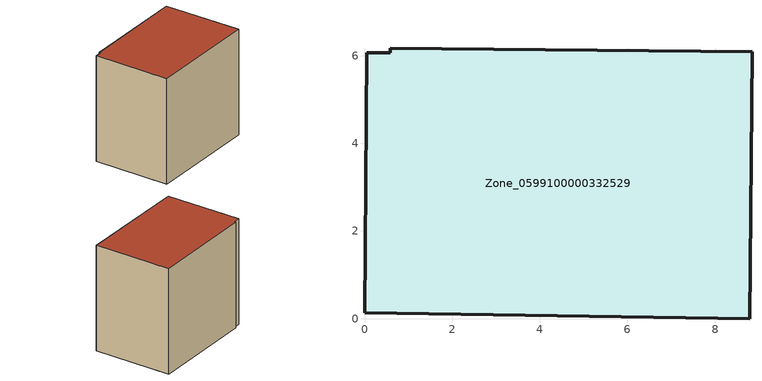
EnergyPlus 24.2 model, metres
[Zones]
Zone_0599100000332529
 floor ground (C_G): 0.59,6.17 8.84,6.09 8.79,0 0,0.14 0.05,6.07 0.58,6.07 z0
 wall outside (C_F): 8.79,0 8.84,6.09 0.59,6.17 0.58,6.07 0.05,6.07 0,0.14 8.79,0 z0:8.3
 roof outside (C_R): 8.84,6.09 0.59,6.17 0.58,6.07 0.05,6.07 0,0.14 8.79,0 z8.3
[BUILDING]
Pand.0599100000332529: North Axis=0; Terrain=City; Loads Convergence Tolerance Value=0.04; Temperature Convergence Tolerance Value=0.4; Solar Distribution=FullExterior; Maximum Number of Warmup Days=25; Minimum Number of Warmup Days=1
[Site:Location]
Rotterdam.The.Hague.AP_ZH_NLD Design_Conditions: Latitude=51.96; Longitude=4.45; Time Zone=1; Elevation=-4.5
[SITE:GROUNDTEMPERATURE:BUILDINGSURFACE]
18, 18, 18, 18, 18, 18, 18, 18, 18, 18, 18, 18
[MATERIAL] Thermal Absorptance=0.9; Solar Absorptance=0.7; Visible Absorptance=0.7
Name | Roughness | Thickness | Conductivity | Density | Specific Heat
G.TC.1975-1991 | MediumSmooth | 0.15 | 0.288461 | 540 | 1210
F.TC.1975-1991 | Rough | 0.3 | 0.230769 | 1920 | 840
R.TC.1975-1991 | MediumRough | 0.2 | 0.153846 | 1500 | 1000
[CONSTRUCTION]
C_G: G.TC.1975-1991
C_F: F.TC.1975-1991
C_R: R.TC.1975-1991
[ZONE]
Zone_0599100000332529: Type=1; Multiplier=1; Ceiling Height=Autocalculate; Volume=Autocalculate; Floor Area=autocalculate; Part of Total Floor Area=Yes
[ZONEINFILTRATION:DESIGNFLOWRATE]
Infil_Zone_0599100000332529: Zone or ZoneList or Space or SpaceList=Zone_0599100000332529; Schedule=AlwaysOn; Design Flow Rate Calculation Method=Flow/Area; Flow Rate per Floor Area=0.003; Constant Term Coefficient=1; Temperature Term Coefficient=0; Velocity Term Coefficient=0; Velocity Squared Term Coefficient=0
[HVACTEMPLATE:ZONE:IDEALLOADSAIRSYSTEM]
Zone_0599100000332529: Maximum Heating Supply Air Temperature=50; Minimum Cooling Supply Air Temperature=13; Maximum Heating Supply Air Humidity Ratio=0.0156; Minimum Cooling Supply Air Humidity Ratio=0.0077; Heating Limit=NoLimit; Cooling Limit=NoLimit; Dehumidification Control Type=ConstantSensibleHeatRatio; Cooling Sensible Heat Ratio=0.7; Dehumidification Setpoint=60; Humidification Control Type=None; Humidification Setpoint=30; Outdoor Air Method=None; Outdoor Air Flow Rate per Person=0.00944; Outdoor Air Flow Rate per Zone Floor Area=0; Outdoor Air Flow Rate per Zone=0; Demand Controlled Ventilation Type=None; Outdoor Air Economizer Type=NoEconomizer; Heat Recovery Type=None; Sensible Heat Recovery Effectiveness=0.7; Latent Heat Recovery Effectiveness=0.65
[ZONECONTROL:THERMOSTAT]
ThermostatControl_Zone_0599100000332529: Zone or ZoneList=Zone_0599100000332529; Control Type Schedule=DualSetpointControlType; Control 1=Thermostat_Zone_0599100000332529; Temperature Difference Between Cutout And Setpoint=0
[THERMOSTATSETPOINT:DUALSETPOINT]
Thermostat_Zone_0599100000332529: Heating Setpoint Temperature Schedule=HeatingSetpoint_Zone_0599100000332529; Cooling Setpoint Temperature Schedule=CoolingSetpoint_Zone_0599100000332529
[SCHEDULE:COMPACT]
HeatingSetpoint_Zone_0599100000332529: Through: 12/31, For: AllDays, Until: 24:00, 21
CoolingSetpoint_Zone_0599100000332529: Through: 12/31, For: AllDays, Until: 24:00, 24
DualSetpointControlType: Through: 12/31, For: AllDays, Until: 24:00, 4
AlwaysOn: Through: 12/31, For: AllDays, Until: 24:00, 1
